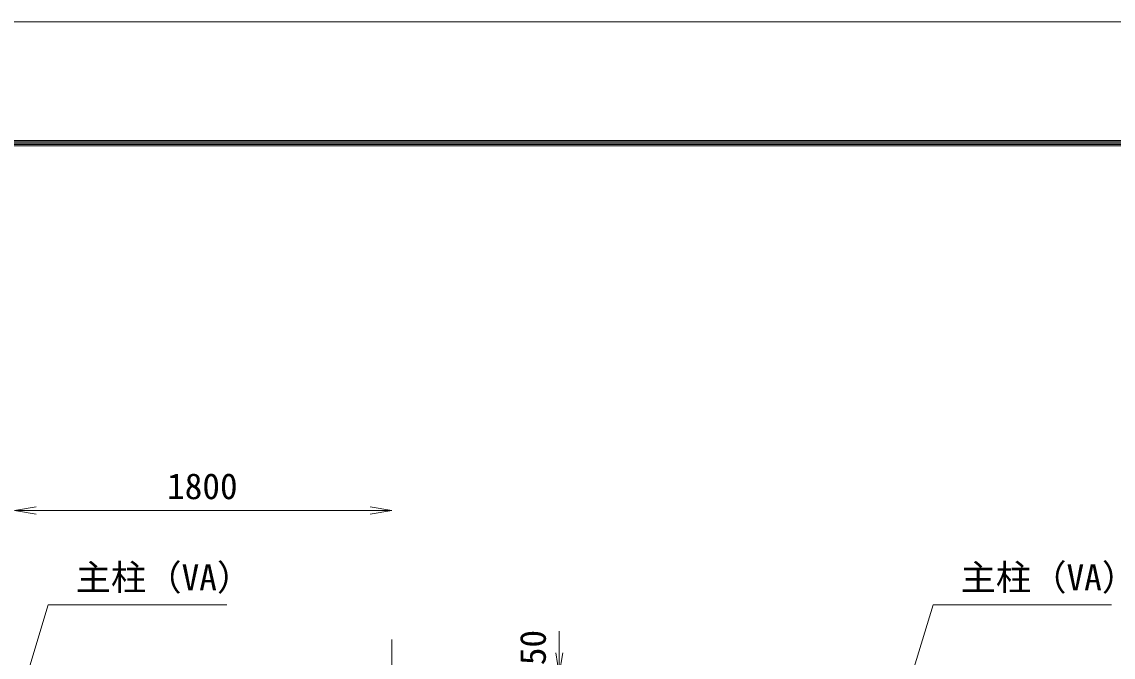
# Model space of a CAD drawing. Units: millimetres, scale not verified. Extents: x -4200 to 4200, y -2970 to 2970.
# Drawn here: x -1566 to 459, y 1791 to 2970 of the extents above; entities that cross this region are included whole.
import ezdxf
from ezdxf.enums import TextEntityAlignment as Align

# ---------------------------------------------------------------- set-up
doc = ezdxf.new("R2010")
doc.units = ezdxf.units.MM
doc.header["$LTSCALE"] = 20
for name, color, linetype, lineweight in [('0-3_D-STR-DIM', 7, 'Continuous', 9), ('0-8_0', 7, 'Continuous', 9), ('0-B_D-STR-TXT', 7, 'Continuous', 9), ('0-C_D-TTL', 7, 'Continuous', 9)]:
    doc.layers.add(name, color=color, linetype=linetype, lineweight=lineweight)
doc.styles.add('ＭＳ ゴシック', font='')
doc.styles.get('ＭＳ ゴシック').set_extended_font_data('MS Gothic')

# ---------------------------------------------------------------- blocks, each defined once
blk = doc.blocks.new('_Open')
at = {"layer": '0-8_0'}
blk.add_line((-20, 3.33), (0, 0), dxfattribs=at)
blk.add_lwpolyline([(-20, -3.33), (0, 0), (-20, 0)], dxfattribs=at)

msp = doc.modelspace()

# ---------------------------------------------------------------- linework, layer by layer
at = {"layer": '0-3_D-STR-DIM'}
for p, q in [((-1539.65, 2063.03), (-919.65, 2063.03)), ((-879.65, 1823.7), (-879.65, 639.9)), ((-568.61, 1799.24), (-568.61, 1839.24))]:
    msp.add_line(p, q, dxfattribs=at)
at = {"layer": '0-B_D-STR-TXT'}
for points in [[(-1185.94, 1887.89), (-1517.32, 1887.89), (-1559.01, 1750.23)], [(456.53, 1887.89), (125.15, 1887.89), (83.46, 1750.23)]]:
    msp.add_lwpolyline(points, dxfattribs=at)
at = {"layer": '0-C_D-TTL', "color": 2, "lineweight": 18}
msp.add_lwpolyline([(-4199.68, 2970.23), (4200.32, 2970.23), (4200.32, -2969.77), (-4199.68, -2969.77)], close=True, dxfattribs=at)
at = {"layer": '0-C_D-TTL'}
for points in [[(-3929.68, 2750.23), (3930.32, 2750.23), (3930.32, -2749.77), (-3929.68, -2749.77)], [(-3927.18, 2747.73), (3927.82, 2747.73), (3927.82, -2747.27), (-3927.18, -2747.27)], [(-3924.68, 2745.23), (3925.32, 2745.23), (3925.32, -2744.77), (-3924.68, -2744.77)], [(-3922.18, 2742.73), (3922.82, 2742.73), (3922.82, -2742.27), (-3922.18, -2742.27)], [(-3919.68, 2740.23), (3920.32, 2740.23), (3920.32, -2739.77), (-3919.68, -2739.77)]]:
    msp.add_lwpolyline(points, close=True, dxfattribs=at)

# ---------------------------------------------------------------- block references
at = {"layer": '0-3_D-STR-DIM', "xscale": 2, "yscale": 2}
for p, rotation in [((-1579.65, 2063.03), 180), ((-568.61, 1759.24), 270)]:
    msp.add_blockref('_Open', p, dxfattribs=dict(at, rotation=rotation))
msp.add_blockref('_Open', (-879.65, 2063.03), dxfattribs=at)

# ---------------------------------------------------------------- texts
at = {"layer": '0-3_D-STR-DIM', "style": 'ＭＳ ゴシック'}
msp.add_text('1800', height=48.09, dxfattribs=at).set_placement((-1296.55, 2069.78), align=Align.BOTTOM_LEFT)
msp.add_text('50', height=48.09, rotation=90, dxfattribs=at).set_placement((-579.19, 1776.04), align=Align.BOTTOM_LEFT)
at = {"layer": '0-B_D-STR-TXT', "style": 'ＭＳ ゴシック'}
for p in [(-1466.39, 1900.48), (176.08, 1900.48)]:
    msp.add_text('主柱（VA）', height=48.09, dxfattribs=at).set_placement(p, align=Align.BOTTOM_LEFT)

doc.saveas('drawing.dxf')
